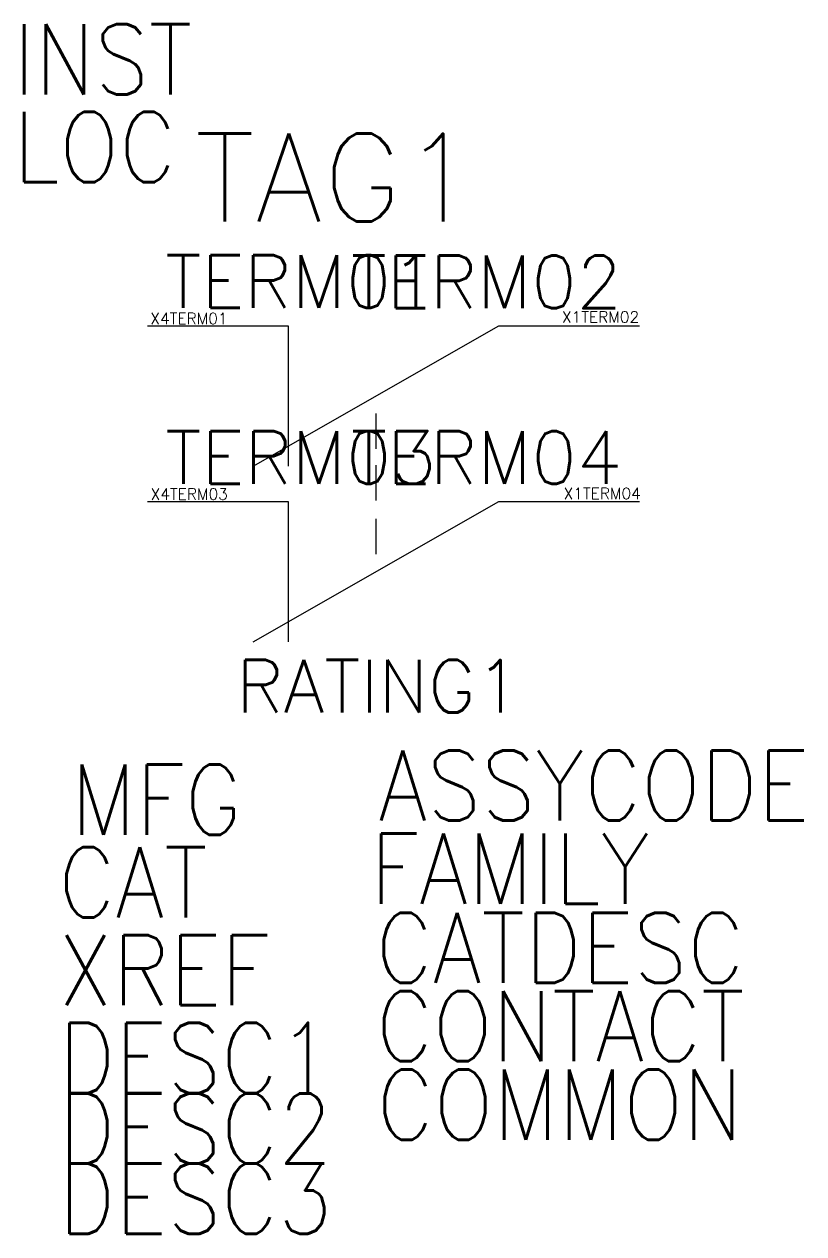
# Model space of a CAD drawing. Header units: inches. Extents: x -6 to 16.2, y -28.4 to 6.1.
import ezdxf
from ezdxf.enums import TextEntityAlignment as Align

# ---------------------------------------------------------------- set-up
doc = ezdxf.new("R2010")
doc.units = ezdxf.units.IN
doc.header["$MEASUREMENT"] = 0
doc.styles.get("Standard").update_dxf_attribs({"font": 'txt.shx'})
doc.styles.add('WD_IEC', font='romans.shx', dxfattribs={"width": 0.9, "height": 4})

msp = doc.modelspace()

# ---------------------------------------------------------------- linework, layer by layer
for p, q in [((-2.5, -2.5), (1.5, -2.5)), ((0.5, -6.5), (7.5, -2.5)), ((1.5, -2.5), (1.5, -6.5)), ((7.5, -2.5), (11.5, -2.5)), ((4, -5), (4, -6)), ((4, -6.472), (4, -7.472)), ((-2.5, -7.5), (1.5, -7.5)), ((0.5, -11.5), (7.5, -7.5)), ((1.5, -7.5), (1.5, -11.5)), ((7.5, -7.5), (11.5, -7.5)), ((4, -8), (4, -9))]:
    msp.add_line(p, q)

# ---------------------------------------------------------------- texts
at = {"style": 'WD_IEC', "width": 0.9, "flags": 1}
for tag, p, s in [('INST', (-6.322, 4.089), ''), ('LOC', (-6.322, 1.589), ''), ('ASSYCODE', (4.066, -16.591), ''), ('MFG', (-4.681, -16.997), ''), ('FAMILY', (3.839, -18.96), 'MS_ACKO'), ('CAT', (-5.036, -19.35), ''), ('CATDESC', (3.995, -21.216), ''), ('XREF', (-5.036, -21.85), ''), ('CONTACT', (3.999, -23.445), ''), ('DESC1', (-5.036, -24.35), ''), ('COMMON', (4.024, -25.682), ''), ('DESC2', (-5.036, -26.359), ''), ('DESC3', (-5.036, -28.359), '')]:
    msp.add_attdef(tag, p, s, height=2, dxfattribs=at)
for tag, p, s, height in [('TAG1', (-1.159, 0.472), 'ДК-02', 2.5), ('TERM01', (-1.999, -1.992), '61', 1.5), ('TERM03', (-1.996, -6.998), '51', 1.5)]:
    msp.add_attdef(tag, p, s, height=height)
for tag, text, p in [('TERM02', '62', (10.997, -2.001)), ('TERM04', '52', (11, -7.002))]:
    msp.add_attdef(tag, text=text, height=1.5).set_placement(p, align=Align.RIGHT)
at = {"flags": 1}
for tag, p in [('X4TERM01', (-2.419, -2.453)), ('X4TERM03', (-2.411, -7.452))]:
    msp.add_attdef(tag, p, '', height=0.32, dxfattribs=at)
for tag, p in [('X1TERM02', (11.491, -2.41)), ('X1TERM04', (11.538, -7.435))]:
    msp.add_attdef(tag, text='', height=0.32, dxfattribs=at).set_placement(p, align=Align.RIGHT)
msp.add_attdef('RATING1', text='', height=1.5).set_placement((4.071, -13.514), align=Align.CENTER)

doc.saveas('drawing.dxf')
